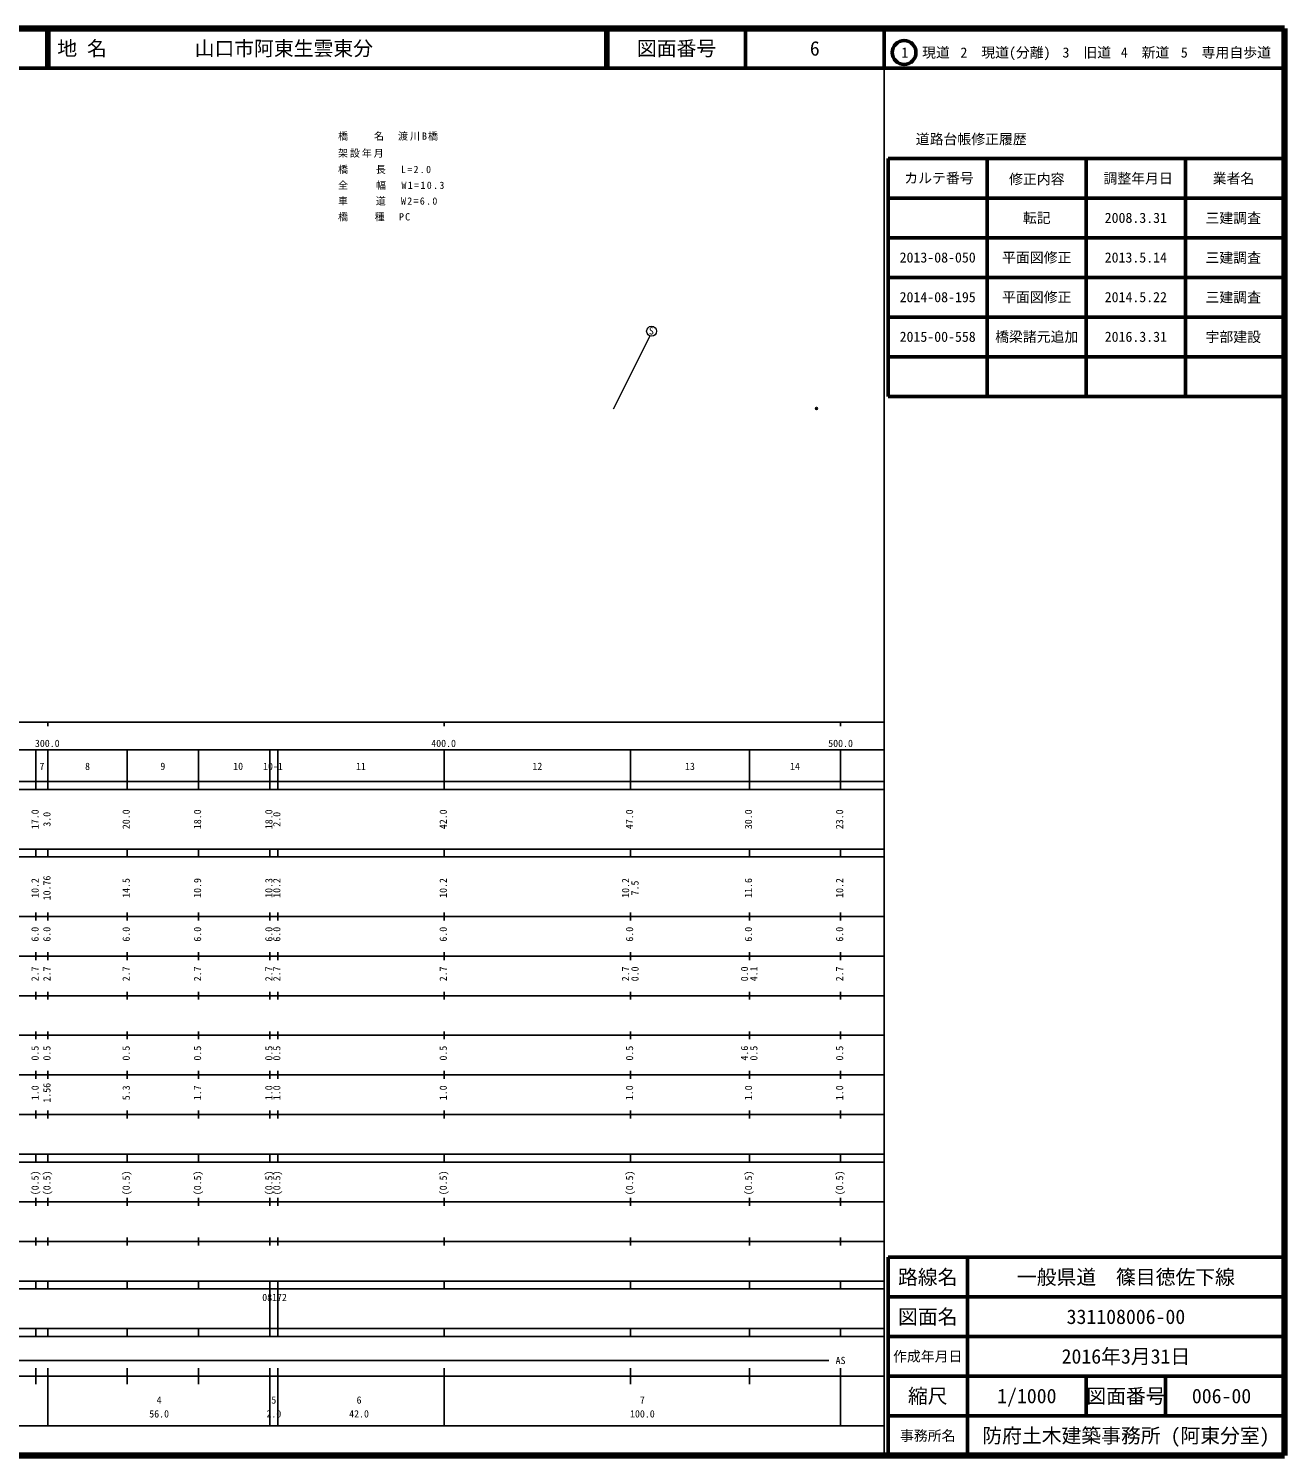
# Model space of a CAD drawing. Units: millimetres on the paper, with parts at other scales. Extents: x 40 to 680, y -528 to 380.
# Drawn here: x 363.1 to 680, y 20 to 380 of the extents above; entities that cross this region are included whole.
import ezdxf
from ezdxf.enums import TextEntityAlignment as Align

# ---------------------------------------------------------------- set-up
doc = ezdxf.new("R2010")
doc.units = ezdxf.units.MM
doc.header["$PDMODE"] = 32
doc.header["$PDSIZE"] = 0.5
for name, color, linetype, lineweight in [('M-BGD', 7, 'Continuous', 13), ('M-TTL', 2, 'Continuous', 140), ('M-TTL-BAND', 7, 'Continuous', 25), ('M-TTL-FRAM', 2, 'Continuous', 50), ('M-TTL-LINE', 7, 'Continuous', 50)]:
    doc.layers.add(name, color=color, linetype=linetype, lineweight=lineweight)
for name, color, linetype in [('M-OTRS', 6, 'Continuous'), ('M-STR-HTXT', 7, 'Continuous'), ('M-TTL-TXT', 7, 'Continuous')]:
    doc.layers.add(name, color=color, linetype=linetype)
doc.styles.add('ＭＳ ゴシック', font='')
doc.styles.get('ＭＳ ゴシック').set_extended_font_data('MS Gothic')

msp = doc.modelspace()

# ---------------------------------------------------------------- linework, layer by layer
at = {"layer": 'M-BGD'}
msp.add_line((510.728, 284.024), (519.94, 302.448), dxfattribs=at)
msp.add_circle((520.32, 303.638), 1.25, dxfattribs=at)
at = {"layer": 'M-OTRS'}
msp.add_point((561.93, 284.159), dxfattribs=at)
at = {"layer": 'M-TTL'}
for p, q in [((680, 380), (40, 380)), ((680, 20), (680, 380)), ((40, 20), (680, 20))]:
    msp.add_line(p, q, dxfattribs=at)
at = {"layer": 'M-TTL-BAND'}
for p, q in [((579, 20), (579, 370)), ((40, 205), (579, 205)), ((368, 205), (368, 204)), ((468, 205), (468, 204)), ((568, 205), (568, 204)), ((68, 198), (579, 198)), ((365, 188), (365, 198)), ((368, 188), (368, 198)), ((388, 188), (388, 198)), ((406, 188), (406, 198)), ((424, 188), (424, 198)), ((426, 188), (426, 198)), ((468, 188), (468, 198)), ((515, 188), (515, 198)), ((545, 188), (545, 198)), ((568, 188), (568, 198)), ((40, 190), (579, 190)), ((40, 188), (579, 188)), ((40, 173), (579, 173)), ((365, 171), (365, 173)), ((368, 171), (368, 173)), ((388, 171), (388, 173)), ((406, 171), (406, 173)), ((424, 171), (424, 173)), ((426, 171), (426, 173)), ((468, 171), (468, 173)), ((515, 171), (515, 173)), ((545, 171), (545, 173)), ((568, 171), (568, 173)), ((40, 171), (579, 171)), ((40, 156), (579, 156)), ((365, 155), (365, 157)), ((368, 155), (368, 157)), ((388, 155), (388, 157)), ((406, 155), (406, 157)), ((424, 155), (424, 157)), ((426, 155), (426, 157)), ((468, 155), (468, 157)), ((515, 155), (515, 157)), ((545, 155), (545, 157)), ((568, 155), (568, 157)), ((46, 146), (579, 146)), ((365, 145), (365, 147)), ((368, 145), (368, 147)), ((388, 145), (388, 147)), ((406, 145), (406, 147)), ((424, 145), (424, 147)), ((426, 145), (426, 147)), ((468, 145), (468, 147)), ((515, 145), (515, 147)), ((545, 145), (545, 147)), ((568, 145), (568, 147)), ((365, 135), (365, 137)), ((368, 135), (368, 137)), ((388, 135), (388, 137)), ((406, 135), (406, 137)), ((424, 135), (424, 137)), ((426, 135), (426, 137)), ((468, 135), (468, 137)), ((515, 135), (515, 137)), ((545, 135), (545, 137)), ((568, 135), (568, 137)), ((52, 136), (579, 136)), ((46, 126), (579, 126)), ((365, 125), (365, 127)), ((368, 125), (368, 127)), ((388, 125), (388, 127)), ((406, 125), (406, 127)), ((424, 125), (424, 127)), ((426, 125), (426, 127)), ((468, 125), (468, 127)), ((515, 125), (515, 127)), ((545, 125), (545, 127)), ((568, 125), (568, 127)), ((52, 116), (579, 116)), ((365, 115), (365, 117)), ((368, 115), (368, 117)), ((388, 115), (388, 117)), ((406, 115), (406, 117)), ((424, 115), (424, 117)), ((426, 115), (426, 117)), ((468, 115), (468, 117)), ((515, 115), (515, 117)), ((545, 115), (545, 117)), ((568, 115), (568, 117)), ((46, 106), (579, 106)), ((365, 105), (365, 107)), ((368, 105), (368, 107)), ((388, 105), (388, 107)), ((406, 105), (406, 107)), ((424, 105), (424, 107)), ((426, 105), (426, 107)), ((468, 105), (468, 107)), ((515, 105), (515, 107)), ((545, 105), (545, 107)), ((568, 105), (568, 107)), ((40, 96), (579, 96)), ((40, 94), (579, 94)), ((365, 94), (365, 96)), ((368, 94), (368, 96)), ((388, 94), (388, 96)), ((406, 94), (406, 96)), ((424, 94), (424, 96)), ((426, 94), (426, 96)), ((468, 94), (468, 96)), ((515, 94), (515, 96)), ((545, 94), (545, 96)), ((568, 94), (568, 96)), ((49, 84), (579, 84)), ((365, 83), (365, 85)), ((368, 83), (368, 85)), ((388, 83), (388, 85)), ((406, 83), (406, 85)), ((424, 83), (424, 85)), ((426, 83), (426, 85)), ((468, 83), (468, 85)), ((515, 83), (515, 85)), ((545, 83), (545, 85)), ((568, 83), (568, 85)), ((40, 74), (579, 74)), ((365, 73), (365, 75)), ((368, 73), (368, 75)), ((388, 73), (388, 75)), ((406, 73), (406, 75)), ((424, 73), (424, 75)), ((426, 73), (426, 75)), ((468, 73), (468, 75)), ((515, 73), (515, 75)), ((545, 73), (545, 75)), ((568, 73), (568, 75)), ((40, 64), (579, 64)), ((40, 62), (579, 62)), ((365, 62), (365, 64)), ((368, 62), (368, 64)), ((388, 62), (388, 64)), ((406, 62), (406, 64)), ((424, 62), (424, 64)), ((424, 52), (424, 62)), ((426, 62), (426, 64)), ((426, 52), (426, 62)), ((468, 62), (468, 64)), ((515, 62), (515, 64)), ((545, 62), (545, 64)), ((568, 62), (568, 64)), ((40, 52), (579, 52)), ((365, 50), (365, 52)), ((368, 50), (368, 52)), ((388, 50), (388, 52)), ((406, 50), (406, 52)), ((424, 50), (424, 52)), ((426, 50), (426, 52)), ((468, 50), (468, 52)), ((515, 50), (515, 52)), ((545, 50), (545, 52)), ((568, 50), (568, 52)), ((40, 50), (579, 50)), ((71, 44), (565, 44)), ((40, 40), (579, 40)), ((365, 38), (365, 42)), ((368, 27.5), (368, 42)), ((388, 38), (388, 42)), ((406, 38), (406, 42)), ((424, 38), (424, 42)), ((426, 38), (426, 42)), ((468, 27.5), (468, 42)), ((515, 38), (515, 42)), ((545, 38), (545, 42)), ((568, 27.5), (568, 42)), ((424, 27.5), (424, 38)), ((426, 27.5), (426, 38)), ((68, 27.5), (579, 27.5))]:
    msp.add_line(p, q, dxfattribs=at)
at = {"layer": 'M-TTL-FRAM'}
for p, q in [((580, 347.197), (580, 287.197)), ((580, 347.197), (680, 347.197)), ((580, 287.197), (680, 287.197)), ((680, 70), (580, 70)), ((580, 70), (580, 20))]:
    msp.add_line(p, q, dxfattribs=at)
at = {"layer": 'M-TTL-LINE'}
for p, q in [((367.75, 380), (367.75, 370)), ((368.25, 380), (368.25, 370)), ((508.747, 380), (508.747, 370)), ((509.247, 380), (509.247, 370)), ((543.997, 380), (543.997, 370)), ((579, 380), (579, 370)), ((40, 370), (680, 370)), ((605, 347.197), (605, 287.197)), ((630, 347.197), (630, 287.197)), ((655, 347.197), (655, 287.197)), ((580, 337.197), (680, 337.197)), ((580, 327.197), (680, 327.197)), ((580, 317.197), (680, 317.197)), ((580, 307.197), (680, 307.197)), ((580, 297.197), (680, 297.197)), ((600, 70), (600, 20)), ((680, 60), (580, 60)), ((680, 50), (580, 50)), ((680, 40), (580, 40)), ((630, 40), (630, 30)), ((650, 40), (650, 30)), ((680, 30), (580, 30))]:
    msp.add_line(p, q, dxfattribs=at)
msp.add_circle((584.031, 373.958), 3, dxfattribs=at)

# ---------------------------------------------------------------- texts
at = {"layer": 'M-BGD', "style": 'ＭＳ ゴシック'}
msp.add_text('S', height=1.833, dxfattribs=at).set_placement((519.642, 302.265), align=Align.BOTTOM_LEFT)
at = {"layer": 'M-STR-HTXT', "char_height": 1.833, "attachment_point": 7, "style": 'ＭＳ ゴシック'}
for s, insert in [('\\T1.21;橋\u3000\u3000名\u3000渡川B橋', (441.216, 351.714)), ('\\T1.2;架設年月\u3000', (441.216, 347.419)), ('\\T1.27;橋\u3000\u3000長\u3000L=2.0', (441.216, 343.32)), ('\\T1.28;全\u3000\u3000幅\u3000W1=10.3', (441.216, 339.34)), ('\\T1.27;車\u3000\u3000道\u3000W2=6.0', (441.216, 335.36)), ('\\T1.23;橋\u3000\u3000種\u3000PC', (441.216, 331.38))]:
    msp.add_mtext(s, dxfattribs=dict(at, insert=insert))
at = {"layer": 'M-TTL-BAND', "style": 'ＭＳ ゴシック'}
for s, p in [('300.0', (367.844, 198.195)), ('400.0', (467.844, 198.195)), ('500.0', (568, 198.195)), ('7', (366.5, 192.405)), ('8', (378, 192.405)), ('9', (397, 192.405)), ('10', (416, 192.405)), ('10-1', (424.787, 192.405)), ('11', (447, 192.405)), ('12', (491.5, 192.405)), ('13', (530, 192.405)), ('14', (556.5, 192.405)), ('AS', (568, 42.5)), ('4', (396.069, 32.523)), ('5', (425.003, 32.523)), ('6', (446.509, 32.523)), ('7', (518, 32.523)), ('56.0', (396.069, 29.033)), ('2.0', (425.003, 29.033)), ('42.0', (446.509, 29.033)), ('100.0', (518, 29.033))]:
    msp.add_text(s, height=1.833, dxfattribs=at).set_placement(p, align=Align.BOTTOM_CENTER)
for s, p in [('17.0', (366.211, 180.5)), ('3.0', (369.211, 180.5)), ('20.0', (389.211, 180.5)), ('18.0', (407.211, 180.5)), ('18.0', (425.211, 180.5)), ('2.0', (427.211, 180.5)), ('42.0', (469.211, 180.5)), ('47.0', (516.211, 180.5)), ('30.0', (546.211, 180.5)), ('23.0', (569.211, 180.5)), ('10.76', (369.211, 163.174)), ('10.2', (366.211, 163.174)), ('14.5', (389.211, 163.174)), ('10.9', (407.211, 163.174)), ('10.3', (425.211, 163.174)), ('10.2', (427.211, 163.174)), ('10.2', (469.211, 163.174)), ('10.2', (515.211, 163.174)), ('7.5', (517.581, 163.174)), ('11.6', (546.211, 163.174)), ('10.2', (569.211, 163.174)), ('6.0', (366.211, 151.5)), ('6.0', (369.211, 151.5)), ('6.0', (389.211, 151.5)), ('6.0', (407.211, 151.5)), ('6.0', (425.211, 151.5)), ('6.0', (427.211, 151.5)), ('6.0', (469.211, 151.5)), ('6.0', (516.211, 151.5)), ('6.0', (546.211, 151.5)), ('6.0', (569.211, 151.5)), ('2.7', (366.211, 141.5)), ('2.7', (369.211, 141.5)), ('2.7', (389.211, 141.5)), ('2.7', (407.211, 141.5)), ('2.7', (425.211, 141.5)), ('2.7', (427.211, 141.5)), ('2.7', (469.211, 141.5)), ('2.7', (515.211, 141.5)), ('0.0', (517.581, 141.5)), ('0.0', (545.211, 141.5)), ('4.1', (547.581, 141.5)), ('2.7', (569.211, 141.5)), ('0.5', (366.211, 121.5)), ('0.5', (369.211, 121.5)), ('0.5', (389.211, 121.5)), ('0.5', (407.211, 121.5)), ('0.5', (425.211, 121.5)), ('0.5', (427.211, 121.5)), ('0.5', (469.211, 121.5)), ('0.5', (516.211, 121.5)), ('4.6', (545.211, 121.5)), ('0.5', (547.581, 121.5)), ('0.5', (569.211, 121.5)), ('1.0', (366.211, 111.5)), ('1.56', (369.211, 111.5)), ('5.3', (389.211, 111.5)), ('1.7', (407.211, 111.5)), ('1.0', (425.211, 111.5)), ('1.0', (427.211, 111.5)), ('1.0', (469.211, 111.5)), ('1.0', (516.211, 111.5)), ('1.0', (546.211, 111.5)), ('1.0', (569.211, 111.5)), ('(0.5)', (366.211, 88.764)), ('(0.5)', (369.211, 88.764)), ('(0.5)', (389.211, 88.764)), ('(0.5)', (407.211, 88.764)), ('(0.5)', (425.211, 88.764)), ('(0.5)', (427.211, 88.764)), ('(0.5)', (469.211, 88.764)), ('(0.5)', (516.211, 88.764)), ('(0.5)', (546.211, 88.764)), ('(0.5)', (569.211, 88.764))]:
    msp.add_text(s, height=1.833, rotation=90, dxfattribs=at).set_placement(p, align=Align.BOTTOM_CENTER)
msp.add_text('08172', height=1.833, dxfattribs=at).set_placement((422.074, 58.405), align=Align.BOTTOM_LEFT)
at = {"layer": 'M-TTL-TXT', "style": 'ＭＳ ゴシック'}
for s, p in [('地 名', (370.38, 375)), ('山口市阿東生雲東分', (405.024, 375))]:
    msp.add_text(s, height=3.666, dxfattribs=at).set_placement(p, align=Align.MIDDLE_LEFT)
for s, height, p in [('図面番号', 3.666, (526.622, 375)), ('6', 3.666, (561.497, 375)), ('1\u3000現道', 2.566, (589.448, 373.958)), ('2\u3000現道(分離)', 2.566, (609.619, 373.958)), ('3\u3000旧道', 2.566, (630.121, 373.958)), ('4\u3000新道', 2.566, (644.824, 373.958)), ('5\u3000専用自歩道', 2.566, (665.228, 373.958)), ('道路台帳修正履歴', 2.566, (600.968, 352.113)), ('カルテ番号', 2.566, (592.839, 342.277)), ('修正内容', 2.566, (617.509, 342.023)), ('調整年月日', 2.566, (643.089, 342.197)), ('業者名', 2.566, (667.134, 342.197)), ('転記', 2.566, (617.5, 332.245)), ('2008.3.31', 2.566, (642.5, 332.245)), ('三建調査', 2.566, (667.077, 332.189)), ('2013-08-050', 2.566, (592.5, 322.245)), ('平面図修正', 2.566, (617.5, 322.245)), ('2013.5.14', 2.566, (642.5, 322.245)), ('三建調査', 2.566, (667.077, 322.189)), ('2014-08-195', 2.566, (592.5, 312.245)), ('平面図修正', 2.566, (617.5, 312.245)), ('2014.5.22', 2.566, (642.5, 312.245)), ('三建調査', 2.566, (667.077, 312.189)), ('2015-00-558', 2.566, (592.5, 302.245)), ('橋梁諸元追加', 2.566, (617.5, 302.245)), ('2016.3.31', 2.566, (642.5, 302.245)), ('宇部建設', 2.566, (667.077, 302.189)), ('路線名', 3.666, (590, 65)), ('路線名', 3.666, (590, 65)), ('一般県道\u3000篠目徳佐下線', 3.666, (640, 65)), ('図面名', 3.666, (590, 55)), ('図面名', 3.666, (590, 55)), ('331108006-00', 3.666, (640, 55)), ('2016年3月31日', 3.666, (640, 45)), ('作成年月日', 2.566, (590, 45)), ('作成年月日', 2.566, (590, 45)), ('縮尺', 3.666, (590, 35)), ('縮尺', 3.666, (590, 35)), ('1/1000', 3.666, (615, 35)), ('図面番号', 3.666, (640, 35)), ('図面番号', 3.666, (640, 35)), ('006-00', 3.666, (664.125, 35)), ('事務所名', 2.566, (590, 25)), ('事務所名', 2.566, (590, 25)), ('防府土木建築事務所 (阿東分室)', 3.666, (640, 25))]:
    msp.add_text(s, height=height, dxfattribs=at).set_placement(p, align=Align.MIDDLE_CENTER)

doc.saveas('drawing.dxf')
